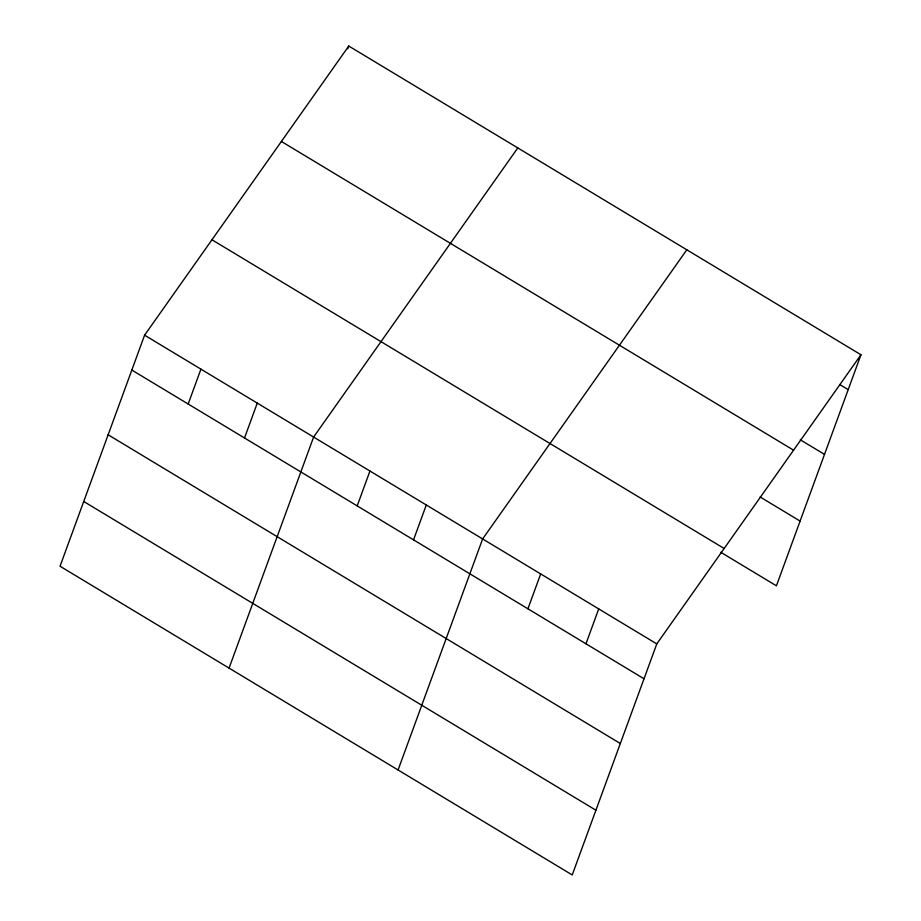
<?xml version="1.0" encoding="UTF-8"?>
<svg xmlns="http://www.w3.org/2000/svg" width="921" height="921" viewBox="0 0 921 921"><rect width="100%" height="100%" fill="white"/><g stroke="black" fill="none" stroke-linecap="round" stroke-linejoin="round"><path stroke-width="1.38" d="M144.585 335.186L60.038 566.231L572.229 874.95L656.777 643.906L860.962 354.769L348.771 46.05L144.585 335.186L656.777 643.906M188.172 404.02L200.928 369.148M347.793 48.732L348.771 46.05M244.514 437.982L257.27 403.11M229.064 668.105L313.612 437.061L517.798 147.924M357.187 505.894L369.954 471.022M413.529 539.856L426.296 504.984M398.079 769.979L482.627 538.946L686.813 249.81M527.917 608.804L540.685 573.933M585.963 643.791L598.731 608.919M860.962 354.769L776.415 585.814L720.775 552.278M839.733 384.541L848.195 389.641M800.314 439.801L824.502 454.375M281.389 141.466L793.58 450.185M760.193 497.018L800.096 521.079M211.968 239.771L724.159 548.49M131.83 370.058L644.009 678.777M108.137 434.793L620.328 743.512M83.73 501.485L595.922 810.215"/></g></svg>
